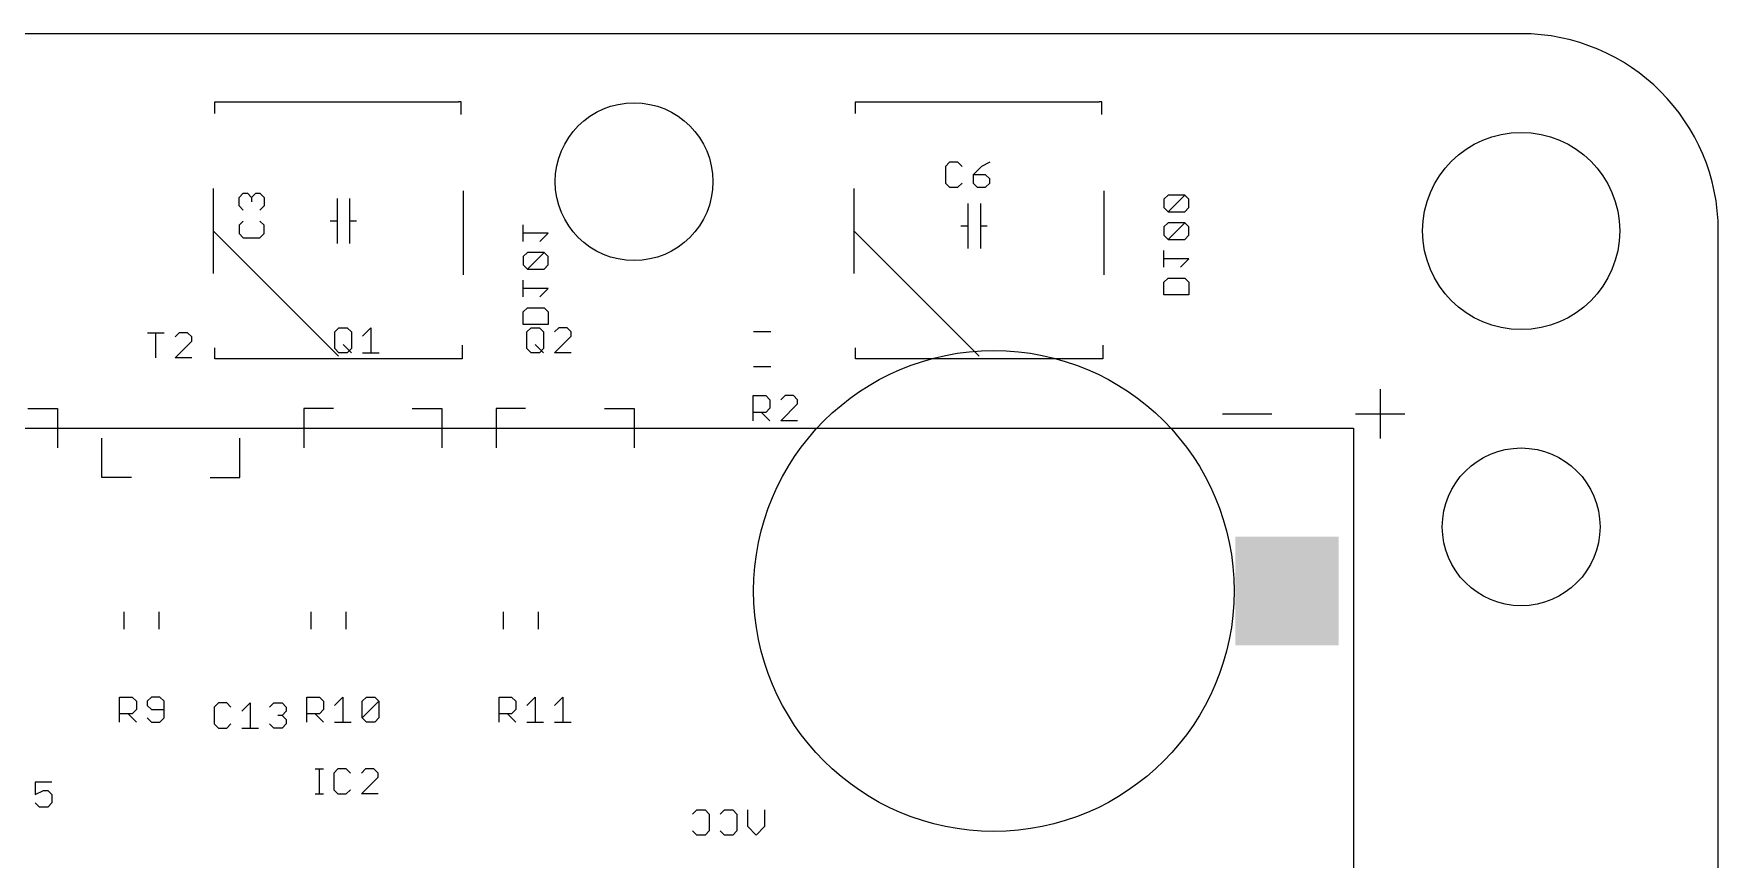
# Model space of a CAD drawing. Extents: x 0 to 95, y -1 to 85.
# Drawn here: x 60.82 to 95, y 68.26 to 85 of the extents above; entities that cross this region are included whole.
import ezdxf

# ---------------------------------------------------------------- set-up
doc = ezdxf.new("R2010")
doc.units = 0
for name, color, linetype in [('20', 178, 'CONTINUOUS'), ('21', 251, 'CONTINUOUS'), ('22', 251, 'CONTINUOUS'), ('25', 251, 'CONTINUOUS'), ('26', 251, 'CONTINUOUS')]:
    doc.layers.add(name, color=color, linetype=linetype)

# ---------------------------------------------------------------- blocks, each defined once
blk = doc.blocks.new('RECT')
blk.add_solid([(-0.5, -0.5), (0.5, -0.5), (-0.5, 0.5), (0.5, 0.5)])

msp = doc.modelspace()

# ---------------------------------------------------------------- linework, layer by layer
at = {"layer": '20'}
for p, q in [((91, 85), (4, 85)), ((95, 9), (95, 81))]:
    msp.add_line(p, q, dxfattribs=at)
for centre, radius in [((73, 82), 1.6), ((91, 81), 2), ((91, 75), 1.6)]:
    msp.add_circle(centre, radius, dxfattribs=at)
msp.add_arc((91, 81), 4, 0, 90, dxfattribs=at)
at = {"layer": '21'}
for p, q in [((66.973, 81.6572), (66.973, 81.2)), ((67.227, 81.6572), (67.227, 81.2)), ((79.773, 81.5572), (79.773, 81.1)), ((80.027, 81.5572), (80.027, 81.1)), ((66.973, 81.2), (66.8333, 81.2)), ((66.973, 81.2), (66.973, 80.7428)), ((67.227, 81.2), (67.227, 80.7428)), ((67.3667, 81.2), (67.227, 81.2)), ((79.773, 81.1), (79.6333, 81.1)), ((79.773, 81.1), (79.773, 80.6428)), ((80.027, 81.1), (80.027, 80.6428)), ((80.1667, 81.1), (80.027, 81.1)), ((75.7778, 78.9556), (75.4222, 78.9556)), ((75.7778, 78.2444), (75.4222, 78.2444)), ((88.1397, 77.7896), (88.1397, 76.7897)), ((60.7, 77.4), (61.3, 77.4)), ((61.3, 77.4), (61.3, 76.6)), ((66.9, 77.4), (66.3, 77.4)), ((66.3, 77.4), (66.3, 76.6)), ((68.5, 77.4), (69.1, 77.4)), ((69.1, 77.4), (69.1, 76.6)), ((70.8, 77.4), (70.2, 77.4)), ((70.2, 77.4), (70.2, 76.6)), ((72.4, 77.4), (73, 77.4)), ((73, 77.4), (73, 76.6)), ((84.9397, 77.2896), (85.9396, 77.2896)), ((87.6397, 77.2896), (88.6396, 77.2896)), ((62.2, 76), (62.2, 76.8)), ((65, 76), (65, 76.8)), ((62.8, 76), (62.2, 76)), ((64.4, 76), (65, 76)), ((62.6444, 73.2778), (62.6444, 72.9222)), ((63.3556, 73.2778), (63.3556, 72.9222)), ((66.4444, 72.9222), (66.4444, 73.2778)), ((67.1556, 72.9222), (67.1556, 73.2778)), ((70.3444, 73.2778), (70.3444, 72.9222)), ((71.0556, 73.2778), (71.0556, 72.9222))]:
    msp.add_line(p, q, dxfattribs=at)
msp.add_circle((80.3, 73.7), 4.8754, dxfattribs=at)
at = {"layer": '22'}
for p, q in [((69.4384, 83.6111), (64.4879, 83.6111)), ((64.4879, 83.6111), (64.4879, 83.38)), ((69.4892, 83.6162), (69.4384, 83.6162)), ((69.4384, 83.6162), (69.4384, 83.6111)), ((69.4892, 83.3622), (69.4892, 83.6162)), ((82.4384, 83.6111), (77.4879, 83.6111)), ((77.4879, 83.6111), (77.4879, 83.38)), ((82.4892, 83.6162), (82.4384, 83.6162)), ((82.4384, 83.6162), (82.4384, 83.6111)), ((82.4892, 83.3622), (82.4892, 83.6162)), ((64.46, 81.8636), (64.46, 81)), ((69.54, 80.111), (69.54, 81.8128)), ((77.46, 81.8636), (77.46, 81)), ((82.54, 80.111), (82.54, 81.8128)), ((64.46, 81), (64.46, 80.1364)), ((64.46, 81), (67, 78.46)), ((77.46, 81), (77.46, 80.1364)), ((77.46, 81), (80, 78.46)), ((64.4905, 78.4067), (64.4905, 78.6327)), ((69.5095, 78.681), (69.5095, 78.4092)), ((77.4905, 78.4067), (77.4905, 78.6327)), ((82.5095, 78.681), (82.5095, 78.4092)), ((69.4587, 78.4067), (64.4905, 78.4067)), ((69.5095, 78.4092), (69.4587, 78.4092)), ((69.4587, 78.4092), (69.4587, 78.4067)), ((82.4587, 78.4067), (77.4905, 78.4067)), ((82.5095, 78.4092), (82.4587, 78.4092)), ((82.4587, 78.4092), (82.4587, 78.4067)), ((7.5, 77), (87.6, 77)), ((87.6, 77), (87.6, 40)), ((74.1876, 69.1745), (74.2724, 69.2592)), ((74.2724, 69.2592), (74.4418, 69.2592)), ((74.4418, 69.2592), (74.5266, 69.1745)), ((74.5266, 69.1745), (74.5266, 68.8355)), ((74.7489, 69.1745), (74.8337, 69.2592)), ((74.8337, 69.2592), (75.0032, 69.2592)), ((75.0032, 69.2592), (75.0879, 69.1745)), ((75.0879, 69.1745), (75.0879, 68.8355)), ((75.3102, 68.9203), (75.3102, 69.2592)), ((75.6492, 69.2592), (75.6492, 68.9203)), ((74.2724, 68.7508), (74.1876, 68.8355)), ((74.4418, 68.7508), (74.2724, 68.7508)), ((74.5266, 68.8355), (74.4418, 68.7508)), ((74.8337, 68.7508), (74.7489, 68.8355)), ((75.0032, 68.7508), (74.8337, 68.7508)), ((75.0879, 68.8355), (75.0032, 68.7508)), ((75.4797, 68.7508), (75.3102, 68.9203)), ((75.6492, 68.9203), (75.4797, 68.7508))]:
    msp.add_line(p, q, dxfattribs=at)
at = {"layer": '25'}
for p, q in [((79.4005, 82.3942), (79.3158, 82.3095)), ((79.57, 82.3942), (79.4005, 82.3942)), ((79.6548, 82.3095), (79.57, 82.3942)), ((80.2161, 82.3942), (80.0466, 82.3095)), ((79.3158, 82.3095), (79.3158, 81.9705)), ((80.0466, 82.3095), (79.8771, 82.14)), ((79.8771, 82.14), (79.8771, 81.9705)), ((80.1313, 82.14), (79.8771, 82.14)), ((80.2161, 82.0553), (80.1313, 82.14)), ((80.2161, 81.9705), (80.2161, 82.0553)), ((64.9854, 81.6787), (65.0701, 81.7634)), ((65.0701, 81.7634), (65.1548, 81.7634)), ((65.1548, 81.7634), (65.2396, 81.6787)), ((65.2396, 81.6787), (65.3243, 81.7634)), ((65.3243, 81.7634), (65.4091, 81.7634)), ((65.4091, 81.7634), (65.4938, 81.6787)), ((79.3158, 81.9705), (79.4005, 81.8858)), ((79.4005, 81.8858), (79.57, 81.8858)), ((79.57, 81.8858), (79.6548, 81.9705)), ((79.8771, 81.9705), (79.9618, 81.8858)), ((79.9618, 81.8858), (80.1313, 81.8858)), ((80.1313, 81.8858), (80.2161, 81.9705)), ((64.9854, 81.5092), (64.9854, 81.6787)), ((65.0701, 81.4245), (64.9854, 81.5092)), ((65.2396, 81.6787), (65.2396, 81.594)), ((65.4938, 81.5092), (65.4091, 81.4245)), ((65.4938, 81.6787), (65.4938, 81.5092)), ((65.0701, 81.2021), (64.9854, 81.1174)), ((64.9854, 81.1174), (64.9854, 80.9479)), ((65.4938, 81.1174), (65.4091, 81.2021)), ((65.4938, 80.9479), (65.4938, 81.1174)), ((64.9854, 80.9479), (65.0701, 80.8632)), ((65.0701, 80.8632), (65.4091, 80.8632)), ((65.4091, 80.8632), (65.4938, 80.9479)), ((66.9253, 78.9525), (67.01, 79.0372)), ((67.01, 79.0372), (67.1795, 79.0372)), ((67.1795, 79.0372), (67.2643, 78.9525)), ((67.4866, 78.8678), (67.6561, 79.0372)), ((67.6561, 79.0372), (67.6561, 78.5288)), ((70.8253, 78.9525), (70.91, 79.0372)), ((70.91, 79.0372), (71.0795, 79.0372)), ((71.0795, 79.0372), (71.1643, 78.9525)), ((71.4713, 79.0372), (71.3866, 78.9525)), ((71.6408, 79.0372), (71.4713, 79.0372)), ((71.7256, 78.9525), (71.6408, 79.0372)), ((63.1253, 78.9372), (63.4643, 78.9372)), ((63.2948, 78.4288), (63.2948, 78.9372)), ((63.7713, 78.9372), (63.6866, 78.8525)), ((63.6866, 78.4288), (64.0256, 78.7678)), ((63.9408, 78.9372), (63.7713, 78.9372)), ((64.0256, 78.8525), (63.9408, 78.9372)), ((64.0256, 78.7678), (64.0256, 78.8525)), ((66.9253, 78.6135), (66.9253, 78.9525)), ((67.0948, 78.6983), (67.2643, 78.5288)), ((67.2643, 78.9525), (67.2643, 78.6135)), ((70.8253, 78.6135), (70.8253, 78.9525)), ((70.9948, 78.6983), (71.1643, 78.5288)), ((71.1643, 78.9525), (71.1643, 78.6135)), ((71.3866, 78.5288), (71.7256, 78.8678)), ((71.7256, 78.8678), (71.7256, 78.9525)), ((64.0256, 78.4288), (63.6866, 78.4288)), ((67.01, 78.5288), (66.9253, 78.6135)), ((67.1795, 78.5288), (67.01, 78.5288)), ((67.2643, 78.6135), (67.1795, 78.5288)), ((67.4866, 78.5288), (67.8256, 78.5288)), ((70.91, 78.5288), (70.8253, 78.6135)), ((71.0795, 78.5288), (70.91, 78.5288)), ((71.1643, 78.6135), (71.0795, 78.5288)), ((71.7256, 78.5288), (71.3866, 78.5288)), ((75.4172, 77.1522), (75.4172, 77.6606)), ((75.4172, 77.6606), (75.6714, 77.6606)), ((75.6714, 77.6606), (75.7561, 77.5759)), ((76.0632, 77.6606), (75.9785, 77.5759)), ((76.2327, 77.6606), (76.0632, 77.6606)), ((76.3174, 77.5759), (76.2327, 77.6606)), ((75.6714, 77.3217), (75.4172, 77.3217)), ((75.5867, 77.3217), (75.7561, 77.1522)), ((75.7561, 77.4064), (75.6714, 77.3217)), ((75.7561, 77.5759), (75.7561, 77.4064)), ((75.9785, 77.1522), (76.3174, 77.4912)), ((76.3174, 77.4912), (76.3174, 77.5759)), ((76.3174, 77.1522), (75.9785, 77.1522)), ((62.5618, 71.0398), (62.5618, 71.5482)), ((62.5618, 71.5482), (62.816, 71.5482)), ((62.816, 71.5482), (62.9008, 71.4635)), ((62.9008, 71.4635), (62.9008, 71.294)), ((63.2078, 71.5482), (63.1231, 71.4635)), ((63.1231, 71.4635), (63.1231, 71.3788)), ((63.3773, 71.5482), (63.2078, 71.5482)), ((63.4621, 71.4635), (63.3773, 71.5482)), ((63.4621, 71.1245), (63.4621, 71.4635)), ((66.3618, 71.0398), (66.3618, 71.5482)), ((66.3618, 71.5482), (66.616, 71.5482)), ((66.616, 71.5482), (66.7008, 71.4635)), ((66.7008, 71.4635), (66.7008, 71.294)), ((66.9231, 71.3788), (67.0926, 71.5482)), ((67.0926, 71.5482), (67.0926, 71.0398)), ((67.4844, 71.4635), (67.5692, 71.5482)), ((67.4844, 71.1245), (67.4844, 71.4635)), ((67.4844, 71.1245), (67.8234, 71.4635)), ((67.5692, 71.5482), (67.7386, 71.5482)), ((67.7386, 71.5482), (67.8234, 71.4635)), ((67.8234, 71.4635), (67.8234, 71.1245)), ((70.2618, 71.0398), (70.2618, 71.5482)), ((70.2618, 71.5482), (70.516, 71.5482)), ((70.516, 71.5482), (70.6008, 71.4635)), ((70.6008, 71.4635), (70.6008, 71.294)), ((70.8231, 71.3788), (70.9926, 71.5482)), ((70.9926, 71.5482), (70.9926, 71.0398)), ((71.3844, 71.3788), (71.5539, 71.5482)), ((71.5539, 71.5482), (71.5539, 71.0398)), ((62.816, 71.2093), (62.5618, 71.2093)), ((62.7313, 71.2093), (62.9008, 71.0398)), ((62.9008, 71.294), (62.816, 71.2093)), ((63.1231, 71.3788), (63.2078, 71.294)), ((63.1231, 71.1245), (63.2078, 71.0398)), ((63.2078, 71.294), (63.4621, 71.294)), ((63.3773, 71.0398), (63.4621, 71.1245)), ((64.5655, 71.4292), (64.4808, 71.3445)), ((64.4808, 71.3445), (64.4808, 71.0055)), ((64.735, 71.4292), (64.5655, 71.4292)), ((64.8198, 71.3445), (64.735, 71.4292)), ((65.0421, 71.2598), (65.2116, 71.4292)), ((65.2116, 71.4292), (65.2116, 70.9208)), ((65.6034, 71.3445), (65.6882, 71.4292)), ((65.6882, 71.4292), (65.8576, 71.4292)), ((65.8576, 71.175), (65.7729, 71.175)), ((65.8576, 71.4292), (65.9424, 71.3445)), ((65.9424, 71.2598), (65.8576, 71.175)), ((65.8576, 71.175), (65.9424, 71.0903)), ((65.9424, 71.3445), (65.9424, 71.2598)), ((66.616, 71.2093), (66.3618, 71.2093)), ((66.5313, 71.2093), (66.7008, 71.0398)), ((66.7008, 71.294), (66.616, 71.2093)), ((67.5692, 71.0398), (67.4844, 71.1245)), ((67.8234, 71.1245), (67.7386, 71.0398)), ((70.516, 71.2093), (70.2618, 71.2093)), ((70.4313, 71.2093), (70.6008, 71.0398)), ((70.6008, 71.294), (70.516, 71.2093)), ((63.2078, 71.0398), (63.3773, 71.0398)), ((64.4808, 71.0055), (64.5655, 70.9208)), ((64.5655, 70.9208), (64.735, 70.9208)), ((64.735, 70.9208), (64.8198, 71.0055)), ((65.0421, 70.9208), (65.3811, 70.9208)), ((65.6882, 70.9208), (65.6034, 71.0055)), ((65.8576, 70.9208), (65.6882, 70.9208)), ((65.9424, 71.0055), (65.8576, 70.9208)), ((65.9424, 71.0903), (65.9424, 71.0055)), ((66.9231, 71.0398), (67.2621, 71.0398)), ((67.7386, 71.0398), (67.5692, 71.0398)), ((70.8231, 71.0398), (71.1621, 71.0398)), ((71.3844, 71.0398), (71.7234, 71.0398)), ((66.5308, 70.0922), (66.7003, 70.0922)), ((66.6155, 69.5838), (66.6155, 70.0922)), ((66.9897, 70.0922), (66.905, 70.0075)), ((67.1592, 70.0922), (66.9897, 70.0922)), ((67.244, 70.0075), (67.1592, 70.0922)), ((67.5511, 70.0922), (67.4663, 70.0075)), ((67.7205, 70.0922), (67.5511, 70.0922)), ((67.8053, 70.0075), (67.7205, 70.0922)), ((61.1874, 69.8246), (60.8485, 69.8246)), ((60.8485, 69.8246), (60.8485, 69.5704)), ((66.905, 70.0075), (66.905, 69.6685)), ((67.4663, 69.5838), (67.8053, 69.9228)), ((67.8053, 69.9228), (67.8053, 70.0075)), ((60.8485, 69.5704), (61.018, 69.6552)), ((60.9332, 69.3162), (60.8485, 69.4009)), ((61.018, 69.6552), (61.1027, 69.6552)), ((61.1027, 69.6552), (61.1874, 69.5704)), ((61.1874, 69.4009), (61.1027, 69.3162)), ((61.1874, 69.5704), (61.1874, 69.4009)), ((66.5308, 69.5838), (66.7003, 69.5838)), ((66.905, 69.6685), (66.9897, 69.5838)), ((66.9897, 69.5838), (67.1592, 69.5838)), ((67.1592, 69.5838), (67.244, 69.6685)), ((67.8053, 69.5838), (67.4663, 69.5838)), ((61.1027, 69.3162), (60.9332, 69.3162))]:
    msp.add_line(p, q, dxfattribs=at)
at = {"layer": '26'}
for p, q in [((83.8355, 81.7277), (83.7508, 81.6429)), ((84.1745, 81.7277), (83.8355, 81.7277)), ((83.8355, 81.3887), (84.1745, 81.7277)), ((84.2592, 81.6429), (84.1745, 81.7277)), ((83.7508, 81.6429), (83.7508, 81.4735)), ((83.7508, 81.4735), (83.8355, 81.3887)), ((83.8355, 81.3887), (84.1745, 81.3887)), ((84.1745, 81.3887), (84.2592, 81.4735)), ((84.2592, 81.4735), (84.2592, 81.6429)), ((70.7508, 80.7887), (70.7508, 81.1277)), ((83.8355, 81.1664), (83.7508, 81.0816)), ((83.7508, 81.0816), (83.7508, 80.9122)), ((84.1745, 81.1664), (83.8355, 81.1664)), ((83.8355, 80.8274), (84.1745, 81.1664)), ((84.2592, 81.0816), (84.1745, 81.1664)), ((84.2592, 80.9122), (84.2592, 81.0816)), ((71.2592, 80.9582), (70.7508, 80.9582)), ((71.0898, 80.7887), (71.2592, 80.9582)), ((83.7508, 80.9122), (83.8355, 80.8274)), ((83.8355, 80.8274), (84.1745, 80.8274)), ((84.1745, 80.8274), (84.2592, 80.9122)), ((70.8355, 80.5664), (70.7508, 80.4816)), ((70.7508, 80.4816), (70.7508, 80.3122)), ((71.1745, 80.5664), (70.8355, 80.5664)), ((70.8355, 80.2274), (71.1745, 80.5664)), ((71.2592, 80.4816), (71.1745, 80.5664)), ((71.2592, 80.3122), (71.2592, 80.4816)), ((83.7508, 80.2661), (83.7508, 80.6051)), ((84.2592, 80.4356), (83.7508, 80.4356)), ((84.0898, 80.2661), (84.2592, 80.4356)), ((70.7508, 80.3122), (70.8355, 80.2274)), ((70.7508, 79.6661), (70.7508, 80.0051)), ((70.8355, 80.2274), (71.1745, 80.2274)), ((71.1745, 80.2274), (71.2592, 80.3122)), ((83.7508, 79.959), (83.8355, 80.0438)), ((83.8355, 80.0438), (84.1745, 80.0438)), ((84.1745, 80.0438), (84.2592, 79.959)), ((71.2592, 79.8356), (70.7508, 79.8356)), ((71.0898, 79.6661), (71.2592, 79.8356)), ((83.7508, 79.7048), (83.7508, 79.959)), ((84.2592, 79.7048), (83.7508, 79.7048)), ((84.2592, 79.959), (84.2592, 79.7048)), ((70.7508, 79.359), (70.8355, 79.4438)), ((70.7508, 79.1048), (70.7508, 79.359)), ((70.8355, 79.4438), (71.1745, 79.4438)), ((71.1745, 79.4438), (71.2592, 79.359)), ((71.2592, 79.359), (71.2592, 79.1048)), ((71.2592, 79.1048), (70.7508, 79.1048))]:
    msp.add_line(p, q, dxfattribs=at)

# ---------------------------------------------------------------- block references
at = {"layer": '21', "xscale": 2.1, "yscale": 2.2}
msp.add_blockref('RECT', (86.25, 73.7), dxfattribs=at)

doc.saveas('drawing.dxf')
